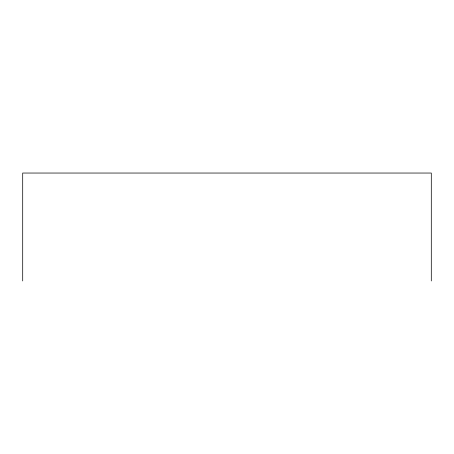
<?xml version="1.0" encoding="UTF-8"?>
<svg xmlns="http://www.w3.org/2000/svg" width="454" height="454" viewBox="0 0 454 454"><rect width="100%" height="100%" fill="white"/><g stroke="black" fill="none" stroke-linecap="round" stroke-linejoin="round"><path stroke-width="0.68" d="M431.3 280.958L431.3 173.042L22.7 173.042L22.7 280.958"/></g></svg>
